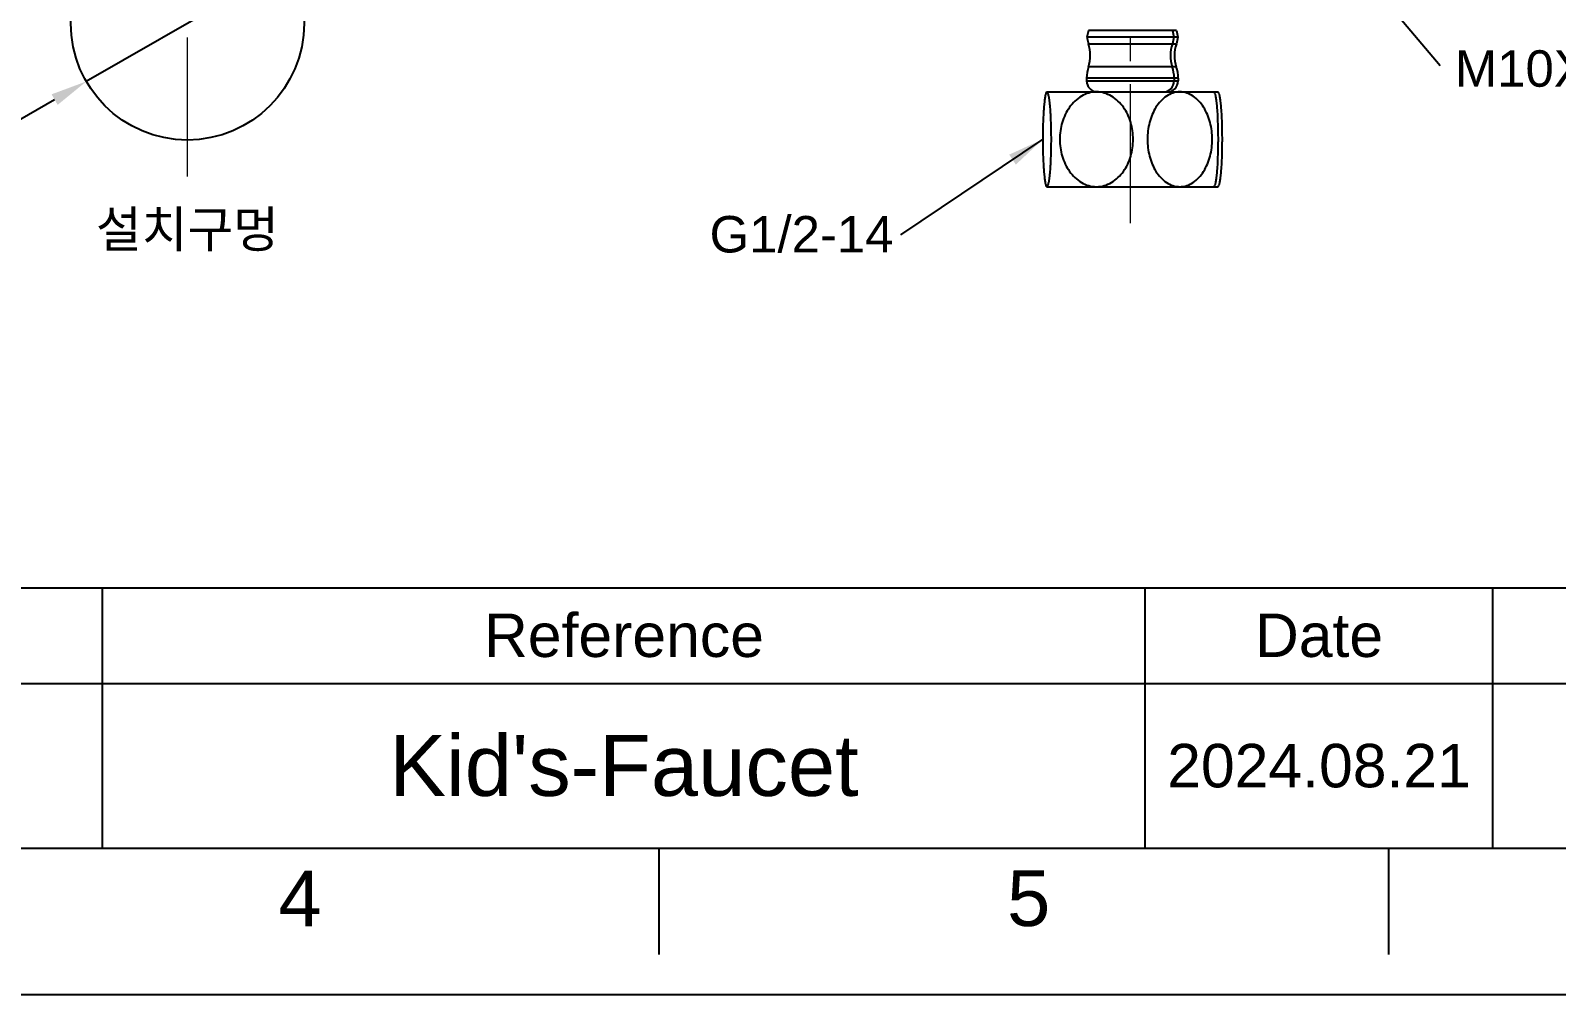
# Model space of a CAD drawing. Header units: millimetres. Extents: x 2068 to 2909, y 530 to 1125.
# Drawn here: x 2401.9 to 2611.2, y 529.9 to 662.1 of the extents above; entities that cross this region are included whole.
import ezdxf

# ---------------------------------------------------------------- set-up
doc = ezdxf.new("R2010")
doc.units = ezdxf.units.MM
doc.linetypes.add('CENTER2', pattern=[28.575, 19.05, -3.175, 3.175, -3.175])
doc.linetypes.add('CENTERX2', pattern=[101.6, 63.5, -12.7, 12.7, -12.7])
doc.layers.add('02___PRT_ALL_AXES', color=7, linetype='Continuous')
doc.layers.add('FORM', color=7, linetype='Continuous')
for name, color, linetype, lineweight in [('CENTER', 1, 'CENTERX2', 15), ('DIM', 3, 'Continuous', 9), ('TEXT', 2, 'Continuous', 15)]:
    doc.layers.add(name, color=color, linetype=linetype, lineweight=lineweight)
doc.styles.get("Standard").update_dxf_attribs({"font": 'arial.ttf'})
doc.dimstyles.new('ISO-25', dxfattribs={"dimtxt": 5, "dimasz": 5, "dimexe": 1.25, "dimexo": 0.625, "dimgap": 1.5, "dimtad": 1, "dimtih": 1, "dimtoh": 1, "dimdec": 1, "dimdsep": 46, "dimtxsty": 'Standard', "dimcen": 2.5, "dimclrd": 3, "dimclre": 3, "dimclrt": 4, "dimadec": 0, "dimazin": 0, "dimtfac": 1, "dimtdec": 1, "dimtmove": 0, "dimatfit": 3, "dimfxl": 1, "dimarcsym": 0})

# ---------------------------------------------------------------- blocks, each defined once
blk = doc.blocks.new('*D14')
at = {"color": 3, "lineweight": -2, "transparency": 16777216}
for p, q in [((2441.6, 673.53), (2445.94, 676.02)), ((2437.27, 671.04), (2409.51, 655.11)), ((2394.17, 646.31), (2405.18, 652.63)), ((2389.17, 646.31), (2394.17, 646.31))]:
    blk.add_line(p, q, dxfattribs=at)
at = {"color": 3, "transparency": 16777216}
for points in [[(2441.19, 674.25), (2442.02, 672.81), (2437.27, 671.04)], [(2404.76, 653.35), (2405.59, 651.9), (2409.51, 655.11)]]:
    blk.add_solid(points, dxfattribs=at)
at = {"layer": 'Defpoints', "color": 0, "transparency": 16777216}
for p in [(2437.27, 671.04), (2409.51, 655.11)]:
    blk.add_point(p, dxfattribs=at)
at = {"color": 4, "transparency": 16777216, "insert": (2372.71, 646.31), "char_height": 5, "attachment_point": 5}
blk.add_mtext('%%C32~%%C35', dxfattribs=at)

msp = doc.modelspace()

# ---------------------------------------------------------------- linework, layer by layer
at = {"color": 7, "linetype": 'Continuous'}
for p, q in [((2546.99, 662.1), (2546.78, 661.18)), ((2559.06, 662.1), (2546.99, 662.1)), ((2558.51, 662.1), (2558.72, 661.18)), ((2559.06, 662.1), (2559.27, 661.18)), ((2559.27, 661.18), (2546.78, 661.18)), ((2546.78, 661.18), (2546.99, 660.26)), ((2546.99, 660.26), (2559.06, 660.26)), ((2558.72, 661.18), (2558.51, 660.26)), ((2559.27, 661.18), (2559.06, 660.26)), ((2559.3, 655.56), (2546.75, 655.56)), ((2559.05, 657.12), (2547, 657.12)), ((2541.25, 653.68), (2564.8, 653.68)), ((2541.25, 640.68), (2564.8, 640.68))]:
    msp.add_line(p, q, dxfattribs=at)
msp.add_circle((2423.39, 663.08), 16)
for centre, start, end in [((2551.75, 655.56), 161.8051, 180), ((2553.75, 655.56), 0, 18.1949), ((2554.3, 655.56), 0, 18.1949)]:
    msp.add_arc(centre, 5, start, end, dxfattribs=at)
for centre, major_axis, start_param, end_param in [((2542.25, 658.68), (-5, 0), 2.824032, 3.462756), ((2563.25, 658.68), (0, 5), 1.249633, 1.888357), ((2563.8, 658.68), (0, 5), 1.249633, 1.888357)]:
    msp.add_ellipse(centre, major_axis=major_axis, ratio=1, start_param=start_param, end_param=end_param, dxfattribs=at)
for points, knots in [([(2541.18, 653.51), (2541.14, 653.39), (2541.06, 653.08), (2540.98, 652.53), (2540.9, 651.84), (2540.81, 650.71), (2540.75, 649.15), (2540.72, 647.18), (2540.75, 645.21), (2540.81, 643.64), (2540.9, 642.51), (2540.98, 641.82), (2541.06, 641.28), (2541.14, 640.97), (2541.18, 640.85)], [0, 0, 0, 0, 0.030426, 0.074633, 0.130148, 0.194492, 0.341133, 0.499998, 0.658865, 0.805507, 0.869852, 0.925368, 0.969575, 1, 1, 1, 1]), ([(2541.32, 653.68), (2541.29, 653.68), (2541.23, 653.62), (2541.2, 653.55), (2541.18, 653.51)], [0, 0, 0, 0, 0.357819, 1, 1, 1, 1]), ([(2541.31, 640.68), (2541.34, 640.68), (2541.4, 640.73), (2541.48, 640.92), (2541.58, 641.33), (2541.67, 641.98), (2541.76, 642.82), (2541.82, 643.8), (2541.87, 644.87), (2541.9, 646.01), (2541.91, 647.18), (2541.9, 648.34), (2541.87, 649.48), (2541.82, 650.55), (2541.76, 651.53), (2541.67, 652.37), (2541.58, 653.02), (2541.48, 653.43), (2541.4, 653.63), (2541.34, 653.68), (2541.32, 653.68)], [0, 0, 0, 0, 0.005568, 0.015272, 0.049191, 0.100563, 0.165714, 0.241085, 0.323607, 0.410651, 0.499882, 0.589116, 0.676171, 0.758711, 0.834109, 0.899299, 0.95072, 0.9847, 0.994426, 1, 1, 1, 1]), ([(2548.1, 653.68), (2547.74, 653.68), (2547.01, 653.57), (2546, 653.13), (2545.11, 652.45), (2544.12, 651.29), (2543.28, 649.52), (2542.95, 647.18), (2543.28, 644.84), (2544.12, 643.06), (2545.11, 641.9), (2546, 641.22), (2547.01, 640.78), (2547.74, 640.68), (2548.1, 640.68)], [0, 0, 0, 0, 0.059499, 0.119685, 0.180958, 0.24338, 0.370599, 0.5, 0.629401, 0.75662, 0.819042, 0.880315, 0.940501, 1, 1, 1, 1]), ([(2548.1, 640.68), (2548.46, 640.68), (2549.18, 640.78), (2550.19, 641.22), (2551.08, 641.9), (2552.08, 643.06), (2552.91, 644.84), (2553.24, 647.18), (2552.91, 649.52), (2552.08, 651.29), (2551.08, 652.45), (2550.19, 653.13), (2549.18, 653.57), (2548.46, 653.68), (2548.1, 653.68)], [0, 0, 0, 0, 0.059499, 0.119685, 0.180958, 0.24338, 0.370598, 0.5, 0.629401, 0.75662, 0.819042, 0.880315, 0.940501, 1, 1, 1, 1]), ([(2559.53, 653.68), (2559.21, 653.68), (2558.56, 653.57), (2557.67, 653.12), (2556.88, 652.44), (2556, 651.27), (2555.27, 649.49), (2554.99, 647.18), (2555.27, 644.86), (2556, 643.08), (2556.88, 641.92), (2557.67, 641.23), (2558.56, 640.78), (2559.21, 640.68), (2559.53, 640.68)], [0, 0, 0, 0, 0.055239, 0.11218, 0.171751, 0.23403, 0.364616, 0.499986, 0.635357, 0.765941, 0.82822, 0.887801, 0.944759, 1, 1, 1, 1]), ([(2559.53, 640.68), (2559.85, 640.68), (2560.5, 640.78), (2561.39, 641.23), (2562.18, 641.91), (2563.06, 643.08), (2563.79, 644.86), (2564.07, 647.18), (2563.79, 649.49), (2563.06, 651.27), (2562.18, 652.44), (2561.39, 653.12), (2560.5, 653.57), (2559.85, 653.68), (2559.53, 653.68)], [0, 0, 0, 0, 0.055245, 0.112196, 0.171769, 0.234044, 0.364629, 0.5, 0.635372, 0.765956, 0.828231, 0.887804, 0.944755, 1, 1, 1, 1]), ([(2564.32, 653.51), (2564.36, 653.39), (2564.43, 653.08), (2564.52, 652.53), (2564.6, 651.84), (2564.68, 650.71), (2564.75, 649.15), (2564.78, 647.18), (2564.75, 645.21), (2564.68, 643.64), (2564.6, 642.51), (2564.52, 641.82), (2564.43, 641.28), (2564.36, 640.97), (2564.32, 640.85)], [0, 0, 0, 0, 0.030426, 0.074633, 0.130148, 0.194492, 0.341133, 0.499998, 0.658865, 0.805507, 0.869852, 0.925368, 0.969575, 1, 1, 1, 1]), ([(2564.87, 653.51), (2564.91, 653.39), (2564.99, 653.08), (2565.07, 652.53), (2565.15, 651.84), (2565.24, 650.71), (2565.3, 649.15), (2565.33, 647.18), (2565.3, 645.21), (2565.24, 643.64), (2565.15, 642.51), (2565.07, 641.82), (2564.99, 641.28), (2564.91, 640.97), (2564.87, 640.85)], [0, 0, 0, 0, 0.030426, 0.074633, 0.130148, 0.194492, 0.341133, 0.499998, 0.658865, 0.805507, 0.869852, 0.925368, 0.969575, 1, 1, 1, 1]), ([(2541.18, 640.85), (2541.2, 640.8), (2541.23, 640.74), (2541.29, 640.68), (2541.31, 640.68)], [0, 0, 0, 0, 0.64132, 1, 1, 1, 1])]:
    msp.add_open_spline(points, degree=3, knots=knots, dxfattribs=at)
at = {"layer": '02___PRT_ALL_AXES', "color": 7, "linetype": 'Continuous'}
for p, q in [((2546.75, 655.56), (2546.75, 655.18)), ((2558.75, 655.56), (2558.75, 655.18)), ((2559.3, 655.56), (2559.3, 655.18)), ((2541.18, 653.51), (2541.25, 653.68)), ((2546.75, 655.18), (2559.3, 655.18)), ((2564.32, 653.51), (2564.25, 653.68)), ((2564.87, 653.51), (2564.8, 653.68)), ((2541.25, 640.68), (2541.18, 640.85)), ((2564.25, 640.68), (2564.32, 640.85)), ((2564.8, 640.68), (2564.87, 640.85))]:
    msp.add_line(p, q, dxfattribs=at)
for centre, start, end in [((2548.25, 655.18), 180, 264.2111), ((2557.25, 655.18), 270, 0), ((2557.8, 655.18), 270, 0)]:
    msp.add_arc(centre, 1.5, start, end, dxfattribs=at)
at = {"layer": 'CENTER', "color": 1, "linetype": 'CENTER2'}
for p, q in [((2552.75, 635.68), (2552.75, 752.77)), ((2423.39, 642.08), (2423.39, 684.08))]:
    msp.add_line(p, q, dxfattribs=at)
at = {"layer": 'FORM'}
for p, q in [((2243.71, 585.67), (2888.52, 585.67)), ((2411.76, 549.92), (2411.76, 585.67)), ((2554.79, 549.92), (2554.79, 585.67)), ((2554.79, 549.92), (2554.79, 585.67)), ((2554.79, 549.92), (2554.79, 585.67)), ((2602.47, 549.92), (2602.47, 585.67)), ((2187.69, 572.56), (2745.49, 572.56))]:
    msp.add_line(p, q, dxfattribs=at)
at = {"layer": 'FORM', "color": 7, "linetype": 'Continuous'}
for p, q in [((2888.52, 549.92), (2087.57, 549.92)), ((2488.04, 549.92), (2488.04, 535.36)), ((2588.16, 549.92), (2588.16, 535.36)), ((2067.54, 529.89), (2908.54, 529.89))]:
    msp.add_line(p, q, dxfattribs=at)

# ---------------------------------------------------------------- texts
at = {"layer": 'DIM', "color": 4, "char_height": 5}
for s, width, insert, attachment_point in [('M10X1.5P', 17.3287, (2597.25, 659.39), 1), ('{\\fGulim|b0|i0|c129|p50;설치구멍}', 51.8562, (2423.39, 634.58), 5), ('G1/2-14', 17.3287, (2495.02, 636.66), 1)]:
    msp.add_mtext_dynamic_manual_height_columns(s, width=width, gutter_width=12.5, heights=[0], dxfattribs=dict(at, insert=insert, attachment_point=attachment_point))
at = {"layer": 'FORM', "char_height": 7.63, "attachment_point": 5}
for s, insert in [('4', (2438.84, 543.04)), ('5', (2538.8, 543.04))]:
    msp.add_mtext_dynamic_manual_height_columns(s, width=50.0595, gutter_width=12.51, heights=[0], dxfattribs=dict(at, insert=insert))
at = {"layer": 'TEXT', "attachment_point": 5}
for s, width, insert, char_height in [('Reference', 143.0272, (2483.28, 579.12), 5.959), ('Date', 47.6757, (2578.63, 579.12), 5.959), ("Kid's-Faucet", 143.0272, (2483.28, 561.24), 8.3433), ('2024.08.21', 47.6757, (2578.63, 561.24), 5.959)]:
    msp.add_mtext_dynamic_manual_height_columns(s, width=width, gutter_width=29.8, heights=[0], dxfattribs=dict(at, insert=insert, char_height=char_height))

# ---------------------------------------------------------------- dimensions: what is measured, and where the dimension line sits
dim = msp.add_diameter_dim_2p(p1=(2437.27, 671.04), p2=(2409.51, 655.11), text='%%C32~%%C35', dimstyle='ISO-25', override={"dimtad": 0})
dim.commit()
dim.dimension.update_dxf_attribs({"geometry": '*D14', "text_midpoint": (2372.71, 646.31), "dimtype": 163})

# ---------------------------------------------------------------- leaders
at = {"layer": 'DIM'}
for points in [[(2574.25, 682.15), (2595.25, 657.29)], [(2540.73, 647.18), (2521.23, 634.09)]]:
    msp.add_leader(points, dimstyle='ISO-25', override={"dimdsep": 46, "dimcen": 5, "dimtmove": 2, "dimfxl": 1.25}, dxfattribs=at)

doc.saveas('drawing.dxf')
